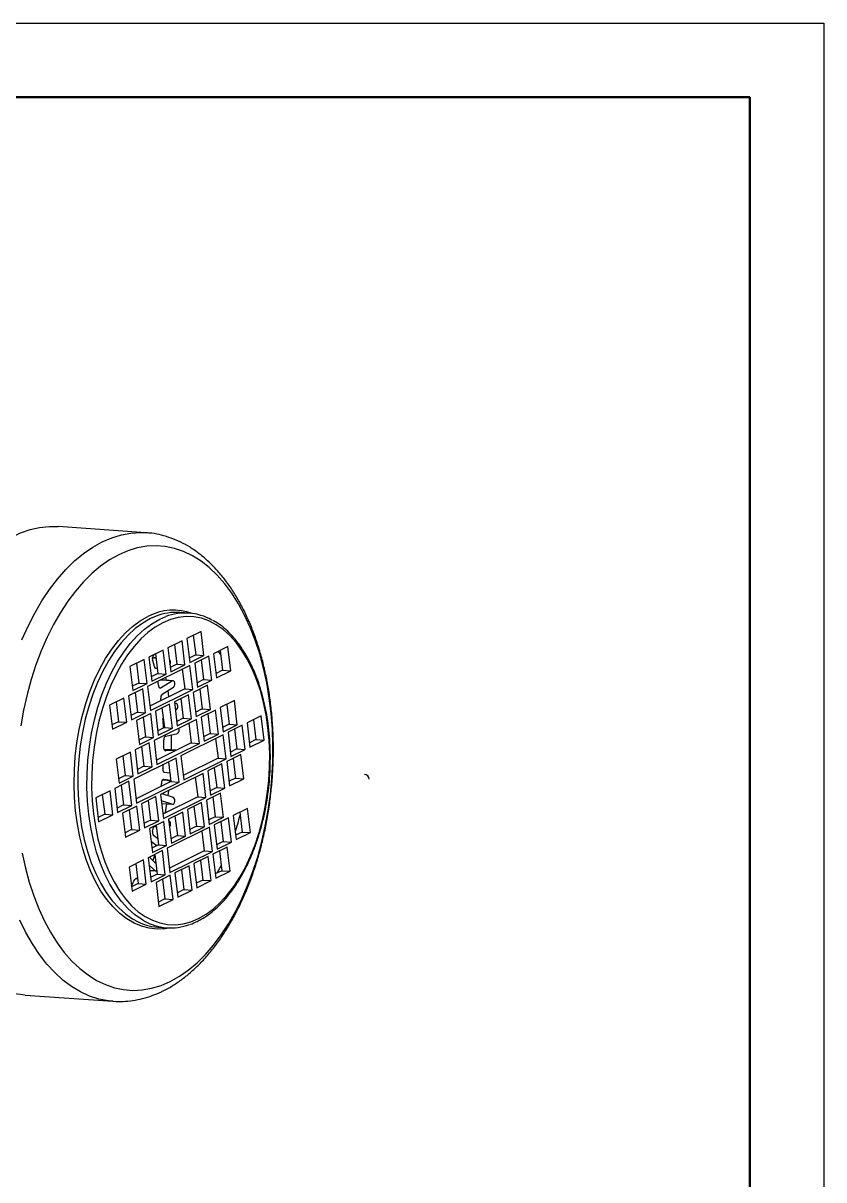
# Model space of a CAD drawing. Header units: millimetres. Extents: x -1795330 to -1787343, y -899964 to -866814.
# Drawn here: x -1787451.3 to -1787342.9, y -899823.6 to -899667.1 of the extents above; entities that cross this region are included whole.
import ezdxf

# ---------------------------------------------------------------- set-up
doc = ezdxf.new("R2010")
doc.units = ezdxf.units.MM
doc.layers.add('粗实线', color=7, linetype='Continuous', lineweight=50)
doc.layers.add('细实线', color=7, linetype='Continuous', lineweight=25)

msp = doc.modelspace()

# ---------------------------------------------------------------- linework, layer by layer
at = {"color": 7, "linetype": 'Continuous', "lineweight": 25}
for p, q in [((-1787434.65, -899736.01), (-1787446.52, -899735.17)), ((-1787428.81, -899746.89), (-1787430.05, -899746.8)), ((-1787427.19, -899749.36), (-1787429.11, -899750.31)), ((-1787428.23, -899749.87), (-1787427.9, -899752.54)), ((-1787426.79, -899752.62), (-1787427.19, -899749.36)), ((-1787429.75, -899750.63), (-1787431.68, -899751.58)), ((-1787431.68, -899751.58), (-1787431.28, -899754.84)), ((-1787430.79, -899751.14), (-1787430.47, -899753.81)), ((-1787429.36, -899753.89), (-1787429.75, -899750.63)), ((-1787429.11, -899750.31), (-1787428.72, -899753.57)), ((-1787423.55, -899751.43), (-1787425.48, -899752.38)), ((-1787423.16, -899754.69), (-1787423.55, -899751.43)), ((-1787434.89, -899753.17), (-1787436.81, -899754.12)), ((-1787434.49, -899756.43), (-1787434.89, -899753.17)), ((-1787432.32, -899751.9), (-1787434.24, -899752.85)), ((-1787434.24, -899752.85), (-1787433.85, -899756.11)), ((-1787433.29, -899753.02), (-1787433.78, -899752.98)), ((-1787433.29, -899752.96), (-1787433.77, -899752.93)), ((-1787433.64, -899752.59), (-1787433.57, -899752.52)), ((-1787433.36, -899752.41), (-1787433.04, -899755.08)), ((-1787431.92, -899755.16), (-1787432.32, -899751.9)), ((-1787427.9, -899752.54), (-1787428.79, -899752.98)), ((-1787428.72, -899753.57), (-1787426.79, -899752.62)), ((-1787426.12, -899752.7), (-1787428.04, -899753.65)), ((-1787427.9, -899752.54), (-1787426.79, -899752.62)), ((-1787427.16, -899753.21), (-1787426.84, -899755.88)), ((-1787425.73, -899755.96), (-1787426.12, -899752.7)), ((-1787425.48, -899752.38), (-1787425.08, -899755.65)), ((-1787424.59, -899751.94), (-1787424.27, -899754.61)), ((-1787436.81, -899754.12), (-1787436.42, -899757.38)), ((-1787435.93, -899753.68), (-1787435.6, -899756.35)), ((-1787428.69, -899753.97), (-1787434.43, -899756.81)), ((-1787433.4, -899754.32), (-1787433.15, -899754.34)), ((-1787433.13, -899754.32), (-1787433.15, -899754.34)), ((-1787430.47, -899753.81), (-1787431.36, -899754.25)), ((-1787431.28, -899754.84), (-1787429.36, -899753.89)), ((-1787430.47, -899753.81), (-1787429.36, -899753.89)), ((-1787429.73, -899754.48), (-1787429.4, -899757.15)), ((-1787428.29, -899757.23), (-1787428.69, -899753.97)), ((-1787428.04, -899753.65), (-1787427.65, -899756.91)), ((-1787424.27, -899754.61), (-1787425.16, -899755.05)), ((-1787425.08, -899755.65), (-1787423.16, -899754.69)), ((-1787424.27, -899754.61), (-1787423.16, -899754.69)), ((-1787435.6, -899756.35), (-1787436.49, -899756.79)), ((-1787435.6, -899756.35), (-1787434.49, -899756.43)), ((-1787433.04, -899755.08), (-1787433.92, -899755.52)), ((-1787433.85, -899756.11), (-1787431.92, -899755.16)), ((-1787433.04, -899755.08), (-1787431.92, -899755.16)), ((-1787431.07, -899756.06), (-1787432.69, -899755.95)), ((-1787430.97, -899756.04), (-1787432.63, -899755.92)), ((-1787431.07, -899756.06), (-1787432.59, -899757)), ((-1787426.84, -899755.88), (-1787427.72, -899756.32)), ((-1787427.65, -899756.91), (-1787425.73, -899755.96)), ((-1787426.84, -899755.88), (-1787425.73, -899755.96)), ((-1787435.07, -899757.13), (-1787436.99, -899758.08)), ((-1787436.42, -899757.38), (-1787434.49, -899756.43)), ((-1787436.11, -899757.64), (-1787435.79, -899760.31)), ((-1787434.68, -899760.39), (-1787435.07, -899757.13)), ((-1787434.43, -899756.81), (-1787434.03, -899760.07)), ((-1787429.4, -899757.15), (-1787434.11, -899759.48)), ((-1787434.03, -899760.07), (-1787428.29, -899757.23)), ((-1787432.79, -899756.99), (-1787432.59, -899757)), ((-1787432.45, -899757.85), (-1787430.93, -899756.91)), ((-1787431.69, -899757.38), (-1787431.58, -899758.23)), ((-1787428.87, -899757.93), (-1787430.8, -899758.88)), ((-1787429.4, -899757.15), (-1787428.29, -899757.23)), ((-1787428.48, -899761.19), (-1787428.87, -899757.93)), ((-1787426.3, -899756.66), (-1787428.23, -899757.61)), ((-1787428.23, -899757.61), (-1787427.83, -899760.87)), ((-1787427.34, -899757.17), (-1787427.02, -899759.84)), ((-1787425.91, -899759.92), (-1787426.3, -899756.66)), ((-1787437.64, -899758.4), (-1787439.56, -899759.35)), ((-1787439.56, -899759.35), (-1787439.17, -899762.61)), ((-1787438.68, -899758.91), (-1787438.35, -899761.58)), ((-1787437.24, -899761.66), (-1787437.64, -899758.4)), ((-1787436.99, -899758.08), (-1787436.6, -899761.34)), ((-1787431.44, -899759.2), (-1787433.36, -899760.15)), ((-1787431.04, -899762.46), (-1787431.44, -899759.2)), ((-1787430.8, -899758.88), (-1787430.4, -899762.14)), ((-1787430.57, -899759.11), (-1787430.77, -899759.09)), ((-1787430.64, -899759.12), (-1787430.77, -899759.11)), ((-1787430.64, -899759.12), (-1787430.76, -899759.17)), ((-1787429.91, -899758.44), (-1787429.59, -899761.11)), ((-1787422.67, -899758.73), (-1787424.6, -899759.68)), ((-1787423.71, -899759.24), (-1787423.39, -899761.91)), ((-1787422.28, -899761.99), (-1787422.67, -899758.73)), ((-1787435.79, -899760.31), (-1787436.67, -899760.75)), ((-1787436.6, -899761.34), (-1787434.68, -899760.39)), ((-1787434, -899760.47), (-1787435.93, -899761.42)), ((-1787435.79, -899760.31), (-1787434.68, -899760.39)), ((-1787435.04, -899760.98), (-1787434.72, -899763.65)), ((-1787433.61, -899763.73), (-1787434, -899760.47)), ((-1787433.36, -899760.15), (-1787432.97, -899763.41)), ((-1787432.48, -899759.71), (-1787432.15, -899762.38)), ((-1787430.66, -899760.04), (-1787430.56, -899760)), ((-1787429.59, -899761.11), (-1787430.47, -899761.55)), ((-1787429.59, -899761.11), (-1787428.48, -899761.19)), ((-1787427.02, -899759.84), (-1787427.91, -899760.28)), ((-1787427.83, -899760.87), (-1787425.91, -899759.92)), ((-1787425.24, -899760), (-1787427.16, -899760.95)), ((-1787427.16, -899760.95), (-1787426.77, -899764.21)), ((-1787427.02, -899759.84), (-1787425.91, -899759.92)), ((-1787426.28, -899760.51), (-1787425.96, -899763.18)), ((-1787424.84, -899763.26), (-1787425.24, -899760)), ((-1787424.6, -899759.68), (-1787424.2, -899762.94)), ((-1787419.04, -899760.8), (-1787420.96, -899761.75)), ((-1787418.64, -899764.06), (-1787419.04, -899760.8)), ((-1787438.35, -899761.58), (-1787439.24, -899762.02)), ((-1787439.17, -899762.61), (-1787437.24, -899761.66)), ((-1787438.35, -899761.58), (-1787437.24, -899761.66)), ((-1787435.93, -899761.42), (-1787435.53, -899764.68)), ((-1787427.8, -899761.27), (-1787433.55, -899764.11)), ((-1787432.15, -899762.38), (-1787433.04, -899762.82)), ((-1787432.97, -899763.41), (-1787431.04, -899762.46)), ((-1787432.19, -899762.13), (-1787432.27, -899762.13)), ((-1787432.18, -899762.14), (-1787432.27, -899762.13)), ((-1787432.15, -899762.38), (-1787431.04, -899762.46)), ((-1787430.4, -899762.14), (-1787428.48, -899761.19)), ((-1787428.84, -899761.78), (-1787428.52, -899764.45)), ((-1787427.41, -899764.53), (-1787427.8, -899761.27)), ((-1787423.39, -899761.91), (-1787424.27, -899762.35)), ((-1787424.2, -899762.94), (-1787422.28, -899761.99)), ((-1787421.6, -899762.07), (-1787423.53, -899763.02)), ((-1787423.39, -899761.91), (-1787422.28, -899761.99)), ((-1787422.65, -899762.58), (-1787422.32, -899765.25)), ((-1787421.21, -899765.33), (-1787421.6, -899762.07)), ((-1787420.96, -899761.75), (-1787420.57, -899765.02)), ((-1787420.08, -899761.31), (-1787419.76, -899763.98)), ((-1787434.72, -899763.65), (-1787435.61, -899764.09)), ((-1787435.53, -899764.68), (-1787433.61, -899763.73)), ((-1787434.72, -899763.65), (-1787433.61, -899763.73)), ((-1787433.55, -899764.11), (-1787433.15, -899767.37)), ((-1787431.96, -899763.53), (-1787430.39, -899763.16)), ((-1787424.17, -899763.34), (-1787429.91, -899766.18)), ((-1787425.96, -899763.18), (-1787426.84, -899763.62)), ((-1787426.77, -899764.21), (-1787424.84, -899763.26)), ((-1787425.96, -899763.18), (-1787424.84, -899763.26)), ((-1787425.21, -899763.85), (-1787424.89, -899766.52)), ((-1787423.78, -899766.6), (-1787424.17, -899763.34)), ((-1787423.53, -899763.02), (-1787423.14, -899766.28)), ((-1787419.76, -899763.98), (-1787420.64, -899764.42)), ((-1787420.57, -899765.02), (-1787418.64, -899764.06)), ((-1787419.76, -899763.98), (-1787418.64, -899764.06)), ((-1787436.75, -899765.7), (-1787438.68, -899766.65)), ((-1787436.36, -899768.96), (-1787436.75, -899765.7)), ((-1787434.19, -899764.43), (-1787436.11, -899765.38)), ((-1787436.11, -899765.38), (-1787435.72, -899768.64)), ((-1787435.23, -899764.94), (-1787434.91, -899767.61)), ((-1787433.79, -899767.69), (-1787434.19, -899764.43)), ((-1787428.52, -899764.45), (-1787433.22, -899766.78)), ((-1787433.15, -899767.37), (-1787427.41, -899764.53)), ((-1787430.54, -899765.45), (-1787432.18, -899765.33)), ((-1787430.54, -899765.45), (-1787432.18, -899765.33)), ((-1787432, -899765.54), (-1787431.96, -899765.54)), ((-1787430.58, -899765.47), (-1787431.96, -899765.54)), ((-1787428.52, -899764.45), (-1787427.41, -899764.53)), ((-1787422.32, -899765.25), (-1787423.21, -899765.69)), ((-1787423.14, -899766.28), (-1787421.21, -899765.33)), ((-1787422.32, -899765.25), (-1787421.21, -899765.33)), ((-1787438.68, -899766.65), (-1787438.28, -899769.91)), ((-1787437.79, -899766.21), (-1787437.47, -899768.88)), ((-1787430.55, -899766.5), (-1787436.3, -899769.34)), ((-1787431.6, -899767.01), (-1787431.27, -899769.68)), ((-1787430.16, -899769.76), (-1787430.55, -899766.5)), ((-1787429.91, -899766.18), (-1787429.52, -899769.44)), ((-1787424.89, -899766.52), (-1787429.59, -899768.85)), ((-1787429.52, -899769.44), (-1787423.78, -899766.6)), ((-1787424.36, -899767.3), (-1787426.28, -899768.25)), ((-1787424.89, -899766.52), (-1787423.78, -899766.6)), ((-1787423.96, -899770.56), (-1787424.36, -899767.3)), ((-1787421.79, -899766.03), (-1787423.71, -899766.98)), ((-1787423.71, -899766.98), (-1787423.32, -899770.24)), ((-1787422.83, -899766.54), (-1787422.51, -899769.21)), ((-1787421.39, -899769.29), (-1787421.79, -899766.03)), ((-1787437.47, -899768.88), (-1787438.36, -899769.32)), ((-1787437.47, -899768.88), (-1787436.36, -899768.96)), ((-1787434.91, -899767.61), (-1787435.79, -899768.05)), ((-1787435.72, -899768.64), (-1787433.79, -899767.69)), ((-1787434.91, -899767.61), (-1787433.79, -899767.69)), ((-1787426.92, -899768.57), (-1787432.66, -899771.41)), ((-1787431.41, -899768.55), (-1787432.11, -899768.46)), ((-1787426.53, -899771.83), (-1787426.92, -899768.57)), ((-1787426.28, -899768.25), (-1787425.89, -899771.51)), ((-1787425.4, -899767.81), (-1787425.07, -899770.48)), ((-1787436.94, -899769.65), (-1787438.86, -899770.61)), ((-1787438.28, -899769.91), (-1787436.36, -899768.96)), ((-1787437.98, -899770.17), (-1787437.66, -899772.84)), ((-1787436.54, -899772.92), (-1787436.94, -899769.65)), ((-1787436.3, -899769.34), (-1787435.9, -899772.6)), ((-1787431.27, -899769.68), (-1787435.97, -899772.01)), ((-1787435.9, -899772.6), (-1787430.16, -899769.76)), ((-1787432.38, -899769.45), (-1787431.29, -899769.53)), ((-1787432.38, -899769.45), (-1787431.29, -899769.53)), ((-1787432.2, -899769.36), (-1787432.22, -899769.36)), ((-1787432.2, -899769.36), (-1787431.3, -899769.48)), ((-1787431.45, -899769.52), (-1787431.48, -899769.78)), ((-1787431.27, -899769.68), (-1787430.16, -899769.76)), ((-1787427.96, -899769.08), (-1787427.64, -899771.75)), ((-1787425.07, -899770.48), (-1787425.96, -899770.92)), ((-1787425.07, -899770.48), (-1787423.96, -899770.56)), ((-1787422.51, -899769.21), (-1787423.39, -899769.65)), ((-1787423.32, -899770.24), (-1787421.39, -899769.29)), ((-1787422.51, -899769.21), (-1787421.39, -899769.29)), ((-1787439.5, -899770.92), (-1787441.43, -899771.88)), ((-1787441.43, -899771.88), (-1787441.04, -899775.14)), ((-1787440.55, -899771.44), (-1787440.22, -899774.11)), ((-1787439.11, -899774.19), (-1787439.5, -899770.92)), ((-1787438.86, -899770.61), (-1787438.47, -899773.87)), ((-1787433.31, -899771.72), (-1787435.23, -899772.68)), ((-1787432.91, -899774.99), (-1787433.31, -899771.72)), ((-1787432.66, -899771.41), (-1787432.27, -899774.67)), ((-1787430.92, -899771.86), (-1787432.45, -899771.36)), ((-1787427.64, -899771.75), (-1787432.34, -899774.08)), ((-1787432.27, -899774.67), (-1787426.53, -899771.83)), ((-1787431.6, -899770.88), (-1787431.7, -899771.6)), ((-1787427.64, -899771.75), (-1787426.53, -899771.83)), ((-1787424.54, -899771.26), (-1787426.46, -899772.21)), ((-1787425.89, -899771.51), (-1787423.96, -899770.56)), ((-1787425.58, -899771.77), (-1787425.26, -899774.44)), ((-1787424.14, -899774.52), (-1787424.54, -899771.26)), ((-1787437.66, -899772.84), (-1787438.54, -899773.28)), ((-1787438.47, -899773.87), (-1787436.54, -899772.92)), ((-1787435.87, -899772.99), (-1787437.8, -899773.95)), ((-1787437.66, -899772.84), (-1787436.54, -899772.92)), ((-1787436.91, -899773.51), (-1787436.59, -899776.18)), ((-1787435.48, -899776.26), (-1787435.87, -899772.99)), ((-1787435.23, -899772.68), (-1787434.84, -899775.94)), ((-1787434.35, -899772.24), (-1787434.02, -899774.91)), ((-1787432.56, -899772.25), (-1787431.06, -899772.75)), ((-1787432.51, -899772.65), (-1787431.02, -899772.76)), ((-1787432.51, -899772.65), (-1787431.06, -899772.75)), ((-1787427.11, -899772.53), (-1787429.03, -899773.48)), ((-1787429.03, -899773.48), (-1787428.64, -899776.74)), ((-1787428.15, -899773.04), (-1787427.82, -899775.71)), ((-1787426.71, -899775.79), (-1787427.11, -899772.53)), ((-1787426.46, -899772.21), (-1787426.07, -899775.47)), ((-1787420.91, -899773.33), (-1787422.83, -899774.28)), ((-1787420.51, -899776.59), (-1787420.91, -899773.33)), ((-1787440.22, -899774.11), (-1787441.11, -899774.55)), ((-1787441.04, -899775.14), (-1787439.11, -899774.19)), ((-1787440.22, -899774.11), (-1787439.11, -899774.19)), ((-1787437.8, -899773.95), (-1787437.4, -899777.21)), ((-1787434.02, -899774.91), (-1787434.91, -899775.35)), ((-1787434.84, -899775.94), (-1787432.91, -899774.99)), ((-1787432.24, -899775.07), (-1787434.16, -899776.02)), ((-1787434.02, -899774.91), (-1787432.91, -899774.99)), ((-1787431.84, -899778.33), (-1787432.24, -899775.07)), ((-1787429.67, -899773.8), (-1787431.6, -899774.75)), ((-1787431.6, -899774.75), (-1787431.2, -899778.01)), ((-1787431.48, -899774.99), (-1787431.57, -899774.94)), ((-1787430.71, -899774.31), (-1787430.39, -899776.98)), ((-1787429.28, -899777.06), (-1787429.67, -899773.8)), ((-1787425.26, -899774.44), (-1787426.14, -899774.88)), ((-1787426.07, -899775.47), (-1787424.14, -899774.52)), ((-1787423.47, -899774.6), (-1787425.4, -899775.55)), ((-1787425.26, -899774.44), (-1787424.14, -899774.52)), ((-1787424.51, -899775.11), (-1787424.19, -899777.78)), ((-1787423.08, -899777.86), (-1787423.47, -899774.6)), ((-1787422.83, -899774.28), (-1787422.44, -899777.54)), ((-1787421.95, -899773.84), (-1787421.62, -899776.51)), ((-1787436.59, -899776.18), (-1787437.47, -899776.62)), ((-1787437.4, -899777.21), (-1787435.48, -899776.26)), ((-1787436.59, -899776.18), (-1787435.48, -899776.26)), ((-1787434.16, -899776.02), (-1787433.77, -899779.28)), ((-1787433.57, -899775.73), (-1787433.26, -899775.75)), ((-1787433.57, -899775.74), (-1787433.26, -899775.76)), ((-1787433.28, -899775.58), (-1787432.96, -899778.25)), ((-1787426.04, -899775.87), (-1787431.78, -899778.71)), ((-1787427.82, -899775.71), (-1787428.71, -899776.15)), ((-1787428.64, -899776.74), (-1787426.71, -899775.79)), ((-1787427.82, -899775.71), (-1787426.71, -899775.79)), ((-1787427.08, -899776.38), (-1787426.76, -899779.05)), ((-1787425.65, -899779.13), (-1787426.04, -899775.87)), ((-1787425.4, -899775.55), (-1787425, -899778.81)), ((-1787421.62, -899776.51), (-1787422.51, -899776.95)), ((-1787422.44, -899777.54), (-1787420.51, -899776.59)), ((-1787421.62, -899776.51), (-1787420.51, -899776.59)), ((-1787433.87, -899777.8), (-1787433.95, -899777.79)), ((-1787433.87, -899777.8), (-1787433.15, -899778.35)), ((-1787432.96, -899778.25), (-1787433.84, -899778.69)), ((-1787433.77, -899779.28), (-1787431.84, -899778.33)), ((-1787433.06, -899777.39), (-1787433.63, -899776.96)), ((-1787432.96, -899778.25), (-1787431.84, -899778.33)), ((-1787430.39, -899776.98), (-1787431.27, -899777.42)), ((-1787431.2, -899778.01), (-1787429.28, -899777.06)), ((-1787430.39, -899776.98), (-1787429.28, -899777.06)), ((-1787424.19, -899777.78), (-1787425.08, -899778.22)), ((-1787425, -899778.81), (-1787423.08, -899777.86)), ((-1787424.19, -899777.78), (-1787423.08, -899777.86)), ((-1787432.42, -899779.02), (-1787434.35, -899779.98)), ((-1787433.31, -899780.77), (-1787434.18, -899779.89)), ((-1787433.46, -899779.54), (-1787433.14, -899782.21)), ((-1787432.03, -899782.29), (-1787432.42, -899779.02)), ((-1787431.78, -899778.71), (-1787431.39, -899781.97)), ((-1787426.76, -899779.05), (-1787431.46, -899781.38)), ((-1787431.39, -899781.97), (-1787425.65, -899779.13)), ((-1787426.22, -899779.83), (-1787428.15, -899780.78)), ((-1787426.76, -899779.05), (-1787425.65, -899779.13)), ((-1787425.83, -899783.09), (-1787426.22, -899779.83)), ((-1787423.66, -899778.56), (-1787425.58, -899779.51)), ((-1787425.58, -899779.51), (-1787425.19, -899782.77)), ((-1787424.7, -899779.07), (-1787424.37, -899781.74)), ((-1787423.26, -899781.82), (-1787423.66, -899778.56)), ((-1787434.99, -899780.29), (-1787436.91, -899781.25)), ((-1787436.91, -899781.25), (-1787436.52, -899784.51)), ((-1787436.03, -899780.81), (-1787435.71, -899783.48)), ((-1787434.6, -899783.56), (-1787434.99, -899780.29)), ((-1787434.35, -899779.98), (-1787433.95, -899783.24)), ((-1787434.23, -899780.93), (-1787433.44, -899781.73)), ((-1787428.79, -899781.09), (-1787430.72, -899782.05)), ((-1787428.4, -899784.36), (-1787428.79, -899781.09)), ((-1787428.15, -899780.78), (-1787427.75, -899784.04)), ((-1787427.26, -899780.34), (-1787426.94, -899783.01)), ((-1787424.46, -899781.06), (-1787425.04, -899782.07)), ((-1787435.79, -899782.84), (-1787436.07, -899782.82)), ((-1787435.79, -899782.84), (-1787435.78, -899782.85)), ((-1787434.14, -899781.68), (-1787433.44, -899781.73)), ((-1787434.14, -899781.73), (-1787433.33, -899781.78)), ((-1787433.14, -899782.21), (-1787434.03, -899782.65)), ((-1787433.95, -899783.24), (-1787432.03, -899782.29)), ((-1787431.36, -899782.36), (-1787433.28, -899783.32)), ((-1787433.14, -899782.21), (-1787432.03, -899782.29)), ((-1787432.4, -899782.88), (-1787432.07, -899785.55)), ((-1787430.96, -899785.63), (-1787431.36, -899782.36)), ((-1787430.72, -899782.05), (-1787430.32, -899785.31)), ((-1787429.83, -899781.61), (-1787429.51, -899784.28)), ((-1787426.94, -899783.01), (-1787427.83, -899783.45)), ((-1787426.94, -899783.01), (-1787425.83, -899783.09)), ((-1787424.37, -899781.74), (-1787425.26, -899782.18)), ((-1787425.19, -899782.77), (-1787423.26, -899781.82)), ((-1787424.37, -899781.74), (-1787423.26, -899781.82)), ((-1787436.6, -899783.83), (-1787436.58, -899783.79)), ((-1787435.71, -899783.48), (-1787436.59, -899783.92)), ((-1787436.52, -899784.51), (-1787434.6, -899783.56)), ((-1787435.71, -899783.48), (-1787434.6, -899783.56)), ((-1787433.28, -899783.32), (-1787432.89, -899786.58)), ((-1787429.51, -899784.28), (-1787430.39, -899784.72)), ((-1787430.32, -899785.31), (-1787428.4, -899784.36)), ((-1787429.51, -899784.28), (-1787428.4, -899784.36)), ((-1787427.75, -899784.04), (-1787425.83, -899783.09)), ((-1787432.07, -899785.55), (-1787432.96, -899785.99)), ((-1787432.89, -899786.58), (-1787430.96, -899785.63)), ((-1787432.07, -899785.55), (-1787430.96, -899785.63)), ((-1787433.05, -899789.37), (-1787431.81, -899789.46)), ((-1787450.99, -899798.58), (-1787439.12, -899799.41))]:
    msp.add_line(p, q, dxfattribs=at)
at = {"color": 7, "linetype": 'Continuous', "lineweight": 25, "flags": 128}
for points in [[(-1787466.94, -899765.29), (-1787466.92, -899765.13), (-1787466.7, -899762.89), (-1787466.39, -899760.66), (-1787465.99, -899758.47), (-1787465.5, -899756.33), (-1787464.92, -899754.23), (-1787464.27, -899752.2), (-1787463.54, -899750.24), (-1787462.73, -899748.37), (-1787461.85, -899746.59), (-1787460.91, -899744.91), (-1787459.91, -899743.34), (-1787458.85, -899741.89), (-1787457.73, -899740.57), (-1787456.58, -899739.38), (-1787455.38, -899738.33), (-1787454.15, -899737.42), (-1787452.9, -899736.66), (-1787451.62, -899736.05), (-1787450.33, -899735.59), (-1787449.03, -899735.3), (-1787447.73, -899735.16), (-1787446.52, -899735.17)], [(-1787451.43, -899750.51), (-1787450.6, -899748.66), (-1787449.7, -899746.89), (-1787448.73, -899745.24), (-1787447.7, -899743.7), (-1787446.61, -899742.28), (-1787445.48, -899740.99), (-1787444.3, -899739.84), (-1787443.09, -899738.83), (-1787441.84, -899737.97), (-1787440.57, -899737.26), (-1787439.28, -899736.7), (-1787437.97, -899736.3), (-1787436.67, -899736.06), (-1787435.36, -899735.99), (-1787434.63, -899736.01)], [(-1787431.35, -899796.72), (-1787430.12, -899796.03), (-1787428.91, -899795.19), (-1787427.73, -899794.2), (-1787426.59, -899793.07), (-1787425.5, -899791.81), (-1787424.45, -899790.42), (-1787423.46, -899788.91), (-1787422.53, -899787.28), (-1787421.67, -899785.56), (-1787420.88, -899783.73), (-1787420.16, -899781.83), (-1787419.52, -899779.85), (-1787418.96, -899777.8), (-1787418.49, -899775.7), (-1787418.1, -899773.56), (-1787417.8, -899771.39), (-1787417.6, -899769.21), (-1787417.48, -899767.01), (-1787417.46, -899764.82), (-1787417.53, -899762.64), (-1787417.69, -899760.49), (-1787417.95, -899758.39), (-1787418.29, -899756.33), (-1787418.73, -899754.33), (-1787419.25, -899752.41), (-1787419.85, -899750.56), (-1787420.53, -899748.82), (-1787421.29, -899747.17), (-1787422.12, -899745.63), (-1787423.02, -899744.21), (-1787423.98, -899742.92), (-1787425, -899741.76), (-1787426.07, -899740.74), (-1787427.19, -899739.86), (-1787428.35, -899739.13), (-1787429.55, -899738.56), (-1787430.77, -899738.14), (-1787432.02, -899737.89), (-1787433.27, -899737.79), (-1787434.54, -899737.85), (-1787435.81, -899738.07), (-1787437.08, -899738.45), (-1787438.33, -899738.99), (-1787439.56, -899739.68), (-1787440.77, -899740.52), (-1787441.95, -899741.51), (-1787443.09, -899742.64), (-1787444.18, -899743.9), (-1787445.23, -899745.29), (-1787446.22, -899746.81), (-1787447.14, -899748.43), (-1787448.01, -899750.16), (-1787448.8, -899751.98), (-1787449.52, -899753.88), (-1787450.16, -899755.87), (-1787450.72, -899757.91), (-1787451.19, -899760.01), (-1787451.58, -899762.15)], [(-1787431.37, -899789.48), (-1787432.05, -899789.59), (-1787433.12, -899789.64), (-1787434.19, -899789.53), (-1787435.23, -899789.26), (-1787436.25, -899788.83), (-1787437.24, -899788.25), (-1787438.19, -899787.52), (-1787439.09, -899786.64), (-1787439.94, -899785.63), (-1787440.73, -899784.49), (-1787441.45, -899783.22), (-1787442.11, -899781.85), (-1787442.68, -899780.37), (-1787443.18, -899778.8), (-1787443.6, -899777.15), (-1787443.92, -899775.43), (-1787444.16, -899773.66), (-1787444.31, -899771.85), (-1787444.36, -899770.01), (-1787444.33, -899768.15), (-1787444.2, -899766.3), (-1787443.98, -899764.46), (-1787443.67, -899762.64), (-1787443.27, -899760.87), (-1787442.79, -899759.14), (-1787442.23, -899757.49), (-1787441.59, -899755.91), (-1787440.88, -899754.42), (-1787440.1, -899753.04), (-1787439.26, -899751.76), (-1787438.37, -899750.61), (-1787437.43, -899749.58), (-1787436.45, -899748.69), (-1787435.44, -899747.95), (-1787434.39, -899747.35)], [(-1787433.28, -899747.31), (-1787434.02, -899747.64), (-1787435.06, -899748.24), (-1787436.08, -899748.99), (-1787437.06, -899749.88), (-1787438, -899750.91), (-1787438.89, -899752.08), (-1787439.72, -899753.36), (-1787440.49, -899754.76), (-1787441.2, -899756.26), (-1787441.83, -899757.85), (-1787442.38, -899759.51), (-1787442.85, -899761.25), (-1787443.23, -899763.03), (-1787443.53, -899764.85), (-1787443.73, -899766.7), (-1787443.84, -899768.56), (-1787443.86, -899770.41), (-1787443.78, -899772.25), (-1787443.61, -899774.06), (-1787443.35, -899775.81), (-1787443, -899777.52), (-1787442.56, -899779.14), (-1787442.04, -899780.69), (-1787441.44, -899782.14), (-1787440.76, -899783.48), (-1787440.01, -899784.71), (-1787439.2, -899785.8), (-1787438.33, -899786.77), (-1787437.41, -899787.59), (-1787436.44, -899788.26), (-1787436.03, -899788.5)], [(-1787434.91, -899788.52), (-1787435.21, -899788.35), (-1787436.17, -899787.68), (-1787437.09, -899786.85), (-1787437.96, -899785.89), (-1787438.78, -899784.79), (-1787439.52, -899783.57), (-1787440.2, -899782.23), (-1787440.8, -899780.78), (-1787441.32, -899779.23), (-1787441.76, -899777.6), (-1787442.11, -899775.9), (-1787442.37, -899774.14), (-1787442.54, -899772.34), (-1787442.62, -899770.5), (-1787442.6, -899768.65), (-1787442.49, -899766.79), (-1787442.29, -899764.94), (-1787441.99, -899763.12), (-1787441.61, -899761.33), (-1787441.14, -899759.6), (-1787440.59, -899757.93), (-1787439.96, -899756.35), (-1787439.26, -899754.85), (-1787438.48, -899753.45), (-1787437.65, -899752.16), (-1787436.76, -899751), (-1787435.82, -899749.97), (-1787434.84, -899749.07), (-1787433.83, -899748.32), (-1787432.78, -899747.73), (-1787431.95, -899747.37)], [(-1787427.52, -899788.22), (-1787426.5, -899787.63), (-1787425.51, -899786.9), (-1787424.55, -899786.02), (-1787423.63, -899785.01), (-1787422.76, -899783.87), (-1787421.94, -899782.62), (-1787421.19, -899781.25), (-1787420.5, -899779.78), (-1787419.88, -899778.23), (-1787419.34, -899776.59), (-1787418.88, -899774.9), (-1787418.51, -899773.15), (-1787418.22, -899771.37), (-1787418.02, -899769.56), (-1787417.91, -899767.74), (-1787417.89, -899765.93), (-1787417.97, -899764.13), (-1787418.13, -899762.36), (-1787418.39, -899760.64), (-1787418.73, -899758.98), (-1787419.16, -899757.38), (-1787419.67, -899755.87), (-1787420.26, -899754.45), (-1787420.93, -899753.14), (-1787421.66, -899751.94), (-1787422.45, -899750.86), (-1787423.3, -899749.92), (-1787424.2, -899749.12), (-1787425.15, -899748.46), (-1787426.13, -899747.95), (-1787427.14, -899747.59), (-1787428.18, -899747.4), (-1787429.22, -899747.36), (-1787430.27, -899747.48), (-1787431.32, -899747.75), (-1787432.36, -899748.19), (-1787433.38, -899748.77), (-1787434.37, -899749.51), (-1787435.33, -899750.38), (-1787436.25, -899751.39), (-1787437.12, -899752.53), (-1787437.94, -899753.79), (-1787438.69, -899755.16), (-1787439.38, -899756.62), (-1787440, -899758.18), (-1787440.54, -899759.81), (-1787441, -899761.51), (-1787441.37, -899763.25), (-1787441.66, -899765.04), (-1787441.86, -899766.84), (-1787441.97, -899768.66), (-1787441.99, -899770.48), (-1787441.91, -899772.28), (-1787441.75, -899774.04), (-1787441.49, -899775.76), (-1787441.15, -899777.43), (-1787440.72, -899779.02), (-1787440.21, -899780.53), (-1787439.62, -899781.95), (-1787438.96, -899783.27), (-1787438.22, -899784.47), (-1787437.43, -899785.54), (-1787436.58, -899786.48), (-1787435.68, -899787.29), (-1787434.73, -899787.95), (-1787433.75, -899788.45), (-1787432.74, -899788.81), (-1787431.71, -899789.01), (-1787430.66, -899789.05), (-1787429.61, -899788.93), (-1787428.56, -899788.65), (-1787427.52, -899788.22)], [(-1787424.87, -899752.08), (-1787424.75, -899752.26), (-1787424.51, -899752.6)], [(-1787433.15, -899754.34), (-1787433.2, -899754.37), (-1787433.25, -899754.39), (-1787433.3, -899754.38), (-1787433.35, -899754.37), (-1787433.39, -899754.33), (-1787433.43, -899754.28), (-1787433.46, -899754.22), (-1787433.49, -899754.15)], [(-1787431.98, -899755.6), (-1787431.94, -899755.81), (-1787431.91, -899755.97)], [(-1787430.77, -899756.23), (-1787430.79, -899756.18), (-1787430.82, -899756.13), (-1787430.86, -899756.09), (-1787430.9, -899756.06), (-1787430.94, -899756.04), (-1787430.98, -899756.04), (-1787431.02, -899756.04), (-1787431.07, -899756.06)], [(-1787432.59, -899757), (-1787432.64, -899757.03), (-1787432.69, -899757.03), (-1787432.74, -899757.02), (-1787432.79, -899756.99), (-1787432.83, -899756.95), (-1787432.86, -899756.89), (-1787432.89, -899756.82), (-1787432.91, -899756.75)], [(-1787430.34, -899759.45), (-1787430.35, -899759.37), (-1787430.38, -899759.29), (-1787430.41, -899759.22), (-1787430.45, -899759.17), (-1787430.49, -899759.13), (-1787430.54, -899759.11), (-1787430.59, -899759.11), (-1787430.64, -899759.12)], [(-1787432.24, -899762.42), (-1787432.26, -899762.35), (-1787432.27, -899762.26)], [(-1787431.21, -899763.36), (-1787431.21, -899765.02), (-1787431.21, -899765.4)], [(-1787431.96, -899765.54), (-1787432.01, -899765.53), (-1787432.06, -899765.51), (-1787432.1, -899765.47), (-1787432.14, -899765.42), (-1787432.17, -899765.36), (-1787432.19, -899765.28), (-1787432.21, -899765.2), (-1787432.21, -899765.11)], [(-1787432.11, -899768.46), (-1787432.16, -899768.44), (-1787432.21, -899768.41), (-1787432.25, -899768.36), (-1787432.28, -899768.31), (-1787432.31, -899768.23), (-1787432.33, -899768.16), (-1787432.33, -899768.07), (-1787432.33, -899767.98)], [(-1787432.5, -899769.76), (-1787432.48, -899769.68), (-1787432.46, -899769.6), (-1787432.43, -899769.52), (-1787432.39, -899769.46), (-1787432.35, -899769.41), (-1787432.3, -899769.38), (-1787432.25, -899769.36), (-1787432.2, -899769.36)], [(-1787432.45, -899771.36), (-1787432.49, -899771.33), (-1787432.5, -899771.33)], [(-1787431.86, -899772.7), (-1787432.06, -899773.85), (-1787432.08, -899773.95)], [(-1787431.06, -899772.75), (-1787431.01, -899772.76), (-1787430.96, -899772.75), (-1787430.91, -899772.72), (-1787430.86, -899772.68), (-1787430.82, -899772.62), (-1787430.78, -899772.55), (-1787430.76, -899772.48), (-1787430.74, -899772.39)], [(-1787433.95, -899777.76), (-1787433.92, -899777.77), (-1787433.87, -899777.8)], [(-1787451.38, -899779.39), (-1787450.95, -899781.38), (-1787450.43, -899783.31), (-1787449.83, -899785.15), (-1787449.15, -899786.9), (-1787448.39, -899788.55), (-1787447.56, -899790.08), (-1787446.66, -899791.5), (-1787445.7, -899792.8), (-1787444.68, -899793.96), (-1787443.6, -899794.98), (-1787442.48, -899795.85), (-1787441.32, -899796.58), (-1787440.13, -899797.15), (-1787438.91, -899797.57), (-1787437.66, -899797.83), (-1787436.4, -899797.93), (-1787435.14, -899797.86), (-1787433.87, -899797.64), (-1787432.6, -899797.26), (-1787431.35, -899796.72)], [(-1787433.46, -899779.56), (-1787433.64, -899780.11), (-1787433.72, -899780.36)], [(-1787436.15, -899782.94), (-1787436.12, -899782.87), (-1787436.07, -899782.82), (-1787436.03, -899782.78), (-1787435.98, -899782.76), (-1787435.93, -899782.76), (-1787435.88, -899782.77), (-1787435.83, -899782.8), (-1787435.79, -899782.84)], [(-1787450.99, -899798.58), (-1787452.01, -899798.45), (-1787453.28, -899798.16), (-1787454.53, -899797.7), (-1787455.75, -899797.1), (-1787456.93, -899796.33), (-1787458.08, -899795.43), (-1787459.17, -899794.37), (-1787460.22, -899793.18), (-1787461.2, -899791.86), (-1787462.13, -899790.41), (-1787462.98, -899788.84), (-1787463.77, -899787.16), (-1787464.48, -899785.38), (-1787464.51, -899785.29)], [(-1787439.13, -899799.41), (-1787439.72, -899799.35), (-1787441, -899799.11), (-1787442.27, -899798.7), (-1787443.5, -899798.14), (-1787444.71, -899797.42), (-1787445.87, -899796.55), (-1787446.99, -899795.53), (-1787448.05, -899794.37), (-1787449.06, -899793.08), (-1787450.01, -899791.65), (-1787450.89, -899790.11), (-1787451.7, -899788.45)]]:
    msp.add_lwpolyline(points, dxfattribs=at)
at = {"color": 7, "linetype": 'Continuous', "lineweight": 25}
for centre, radius, start, end in [((-1787430.91, -899754.02), 7.53, 70.2498, 117.5924), ((-1787430.52, -899754.31), 7.52, 86.3774, 111.5352), ((-1787429.33, -899754.22), 7.34, 60.5308, 110.9705), ((-1787433.1, -899753), 0.679, 142.1436, 196.7933), ((-1787466.71, -899762.83), 34.34, 14.6424, 16.2858), ((-1787431.61, -899753.31), 0.239, 28.8211, 61.6795), ((-1787471.22, -899762.97), 41.01, 13.3566, 13.7945), ((-1787432.02, -899753.51), 0.698, 332.1569, 0.8493), ((-1787470.72, -899763.77), 38.45, 10.5239, 11.4789), ((-1787475.32, -899763.81), 45.19, 9.3946, 9.6563), ((-1787432.05, -899758.3), 0.599, 132.0636, 191.7976), ((-1787431.3, -899756.49), 0.562, 310.8368, 5.3368), ((-1787473.42, -899764.22), 41.2, 7.6597, 8.094), ((-1787430.88, -899759.55), 0.552, 306.1595, 10.8358), ((-1787431.56, -899761.14), 0.782, 169.0963, 184.2485), ((-1787476.43, -899764.53), 44.22, 2.9409, 4.3293), ((-1787430.63, -899762.73), 0.495, 299.1692, 9.1353), ((-1787430.78, -899762.66), 0.642, 1.1209, 20.2259), ((-1787431.73, -899763.96), 0.488, 118.8237, 188.0665), ((-1787478.15, -899764.59), 45.94, 359.3476, 0.7011), ((-1787478.85, -899764.57), 46.64, 355.8071, 356.5824), ((-1787405.07, -899769.38), 0.643, 0.3143, 90.3143), ((-1787478.54, -899764.61), 46.33, 352.9168, 353.611), ((-1787431.2, -899772.25), 0.478, 343.2314, 54.9821), ((-1787431.84, -899775.39), 0.536, 341.6177, 47.6972), ((-1787452.01, -899767.14), 30.92, 342.2542, 346.7848), ((-1787433.19, -899776.57), 0.584, 160.7478, 221.5649), ((-1787474.55, -899765.4), 42.26, 344.9453, 345.8437), ((-1787431.84, -899775.47), 0.513, 316.2303, 349.7824), ((-1787464.42, -899769.25), 31.4, 332.4245, 334.169), ((-1787433.32, -899781.61), 0.171, 222.3406, 313.8963), ((-1787432.49, -899781.98), 7.42, 241.5611, 265.6932), ((-1787431.3, -899782.14), 7.34, 240.5088, 290.3293)]:
    msp.add_arc(centre, radius, start, end, dxfattribs=at)
for points, knots in [([(-1787432.31, -899798), (-1787432.07, -899797.87), (-1787431.39, -899797.53), (-1787430.31, -899796.84), (-1787429.07, -899795.92), (-1787427.88, -899794.87), (-1787426.72, -899793.69), (-1787425.62, -899792.39), (-1787424.56, -899790.97), (-1787423.57, -899789.44), (-1787422.64, -899787.82), (-1787421.78, -899786.11), (-1787420.99, -899784.32), (-1787420.27, -899782.46), (-1787419.62, -899780.53), (-1787419.06, -899778.54), (-1787418.57, -899776.51), (-1787418.17, -899774.45), (-1787417.85, -899772.35), (-1787417.61, -899770.23), (-1787417.45, -899768.1), (-1787417.38, -899765.97), (-1787417.4, -899763.85), (-1787417.51, -899761.74), (-1787417.69, -899759.66), (-1787417.97, -899757.62), (-1787418.33, -899755.62), (-1787418.77, -899753.66), (-1787419.3, -899751.77), (-1787419.9, -899749.95), (-1787420.59, -899748.2), (-1787421.36, -899746.54), (-1787422.2, -899744.97), (-1787423.12, -899743.51), (-1787424.1, -899742.15), (-1787425.16, -899740.91), (-1787426.28, -899739.79), (-1787427.45, -899738.81), (-1787428.66, -899737.97), (-1787429.92, -899737.28), (-1787431.21, -899736.73), (-1787432.52, -899736.33), (-1787433.66, -899736.09), (-1787434.37, -899736.05), (-1787434.63, -899736.03)], [0, 0, 0, 0, 0.013371, 0.037096, 0.061003, 0.085151, 0.109489, 0.133959, 0.15851, 0.183098, 0.207689, 0.232262, 0.256807, 0.28132, 0.305802, 0.330254, 0.354681, 0.379087, 0.403477, 0.427857, 0.452233, 0.476612, 0.500996, 0.525393, 0.549808, 0.574247, 0.598716, 0.62322, 0.647765, 0.672352, 0.696984, 0.721657, 0.746363, 0.771083, 0.79578, 0.820411, 0.844919, 0.869241, 0.893313, 0.917089, 0.94055, 0.963714, 0.986633, 1, 1, 1, 1]), ([(-1787427.69, -899788.6), (-1787427.51, -899788.5), (-1787427, -899788.24), (-1787426.16, -899787.69), (-1787425.21, -899786.92), (-1787424.28, -899786.02), (-1787423.4, -899785), (-1787422.57, -899783.87), (-1787421.79, -899782.63), (-1787421.07, -899781.29), (-1787420.41, -899779.87), (-1787419.81, -899778.36), (-1787419.29, -899776.79), (-1787418.84, -899775.17), (-1787418.47, -899773.49), (-1787418.18, -899771.78), (-1787417.97, -899770.05), (-1787417.84, -899768.3), (-1787417.79, -899766.56), (-1787417.83, -899764.82), (-1787417.95, -899763.11), (-1787418.15, -899761.43), (-1787418.44, -899759.79), (-1787418.8, -899758.21), (-1787419.25, -899756.7), (-1787419.76, -899755.26), (-1787420.35, -899753.91), (-1787421.01, -899752.66), (-1787421.73, -899751.5), (-1787422.52, -899750.46), (-1787423.35, -899749.54), (-1787424.24, -899748.75), (-1787424.99, -899748.2), (-1787425.46, -899747.96), (-1787425.6, -899747.88)], [0, 0, 0, 0, 0.017124, 0.049188, 0.081337, 0.113579, 0.145881, 0.178214, 0.210558, 0.242897, 0.275225, 0.307541, 0.339843, 0.372134, 0.404416, 0.43669, 0.46896, 0.501227, 0.533496, 0.565767, 0.598043, 0.630327, 0.662623, 0.694932, 0.727256, 0.759599, 0.791959, 0.824335, 0.856723, 0.889108, 0.92147, 0.953779, 0.985999, 1, 1, 1, 1]), ([(-1787428.63, -899789), (-1787428.62, -899788.99), (-1787428.3, -899788.9), (-1787427.99, -899788.75), (-1787427.69, -899788.6)], [0, 0, 0, 0, 0.028509, 1, 1, 1, 1]), ([(-1787439.14, -899799.41), (-1787439.11, -899799.41), (-1787438.65, -899799.47), (-1787437.74, -899799.45), (-1787436.41, -899799.33), (-1787435.09, -899799.06), (-1787433.79, -899798.66), (-1787432.87, -899798.27), (-1787432.39, -899798.04), (-1787432.31, -899798)], [0, 0, 0, 0, 0.009597, 0.201172, 0.392594, 0.584599, 0.77797, 0.966045, 1, 1, 1, 1])]:
    msp.add_open_spline(points, degree=3, knots=knots, dxfattribs=at)
at = {"layer": '粗实线'}
for p, q in [((-1787752.9, -899677.07), (-1787352.9, -899677.07)), ((-1787352.9, -899677.07), (-1787352.9, -899954.07))]:
    msp.add_line(p, q, dxfattribs=at)
at = {"layer": '细实线'}
for p, q in [((-1787762.9, -899667.07), (-1787342.9, -899667.07)), ((-1787342.9, -899667.07), (-1787342.9, -899964.07))]:
    msp.add_line(p, q, dxfattribs=at)

doc.saveas('drawing.dxf')
